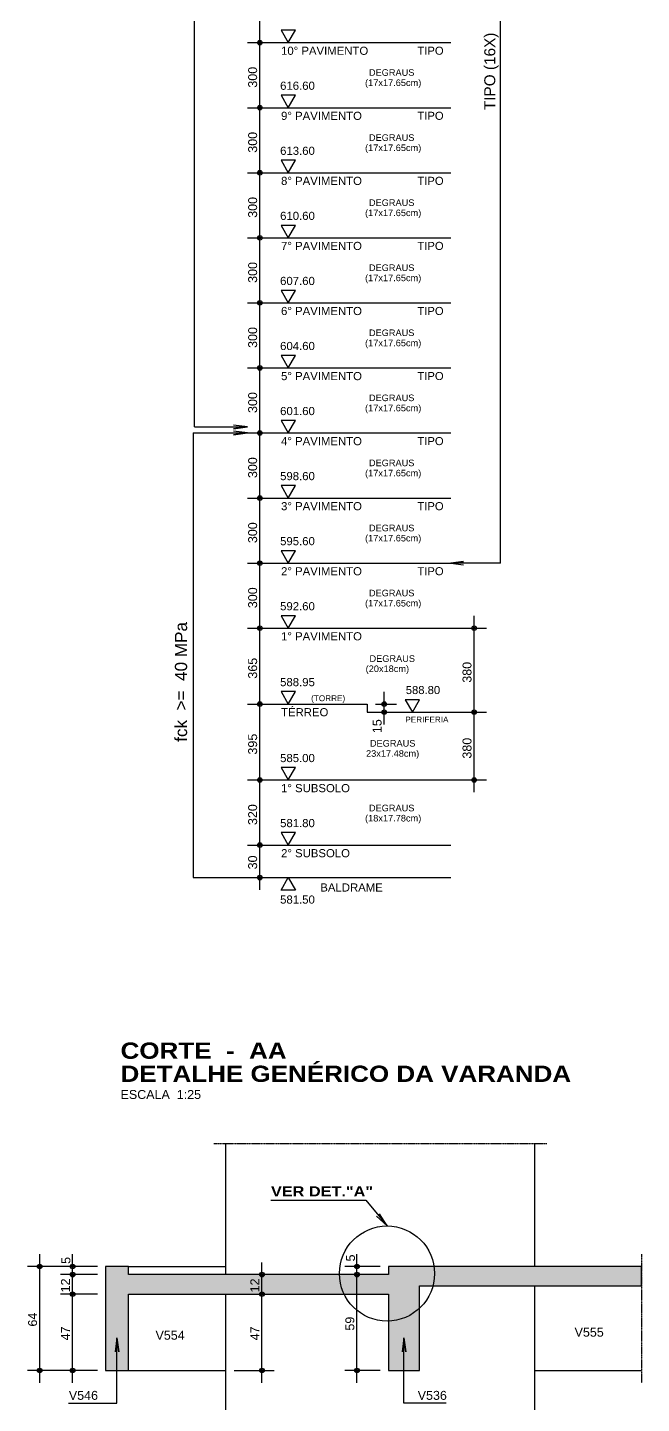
# Model space of a CAD drawing. Extents: x 0 to 7795, y 0 to 4205.
# Drawn here: x 5963 to 6718, y 1479 to 3171 of the extents above; entities that cross this region are included whole.
import ezdxf

# ---------------------------------------------------------------- set-up
doc = ezdxf.new("R2010")
doc.units = 0
doc.header["$MEASUREMENT"] = 0
doc.linetypes.add('ESTILO_TQS_0007', pattern=[2.1, 1.5, -0.2, 0.2, -0.2])
for name, color, linetype in [('MTH-14', 2, 'CONTINUOUS'), ('MTH-224', 4, 'CONTINUOUS'), ('MTH-230', 1, 'CONTINUOUS'), ('MTH-COTAS7', 31, 'CONTINUOUS'), ('MTH-EIXO-217', 8, 'CONTINUOUS'), ('MTH-FACE-VIGA', 7, 'CONTINUOUS'), ('MTH-LINHA-CORTE', 5, 'CONTINUOUS'), ('MTH-SIMB_COTA', 3, 'CONTINUOUS'), ('MTH-SOMBRA21', 150, 'CONTINUOUS'), ('MTH-TXT', 4, 'CONTINUOUS'), ('MTH-TXT-NEGRITO', 5, 'CONTINUOUS'), ('MTH-TXT-NOTAS', 3, 'CONTINUOUS')]:
    doc.layers.add(name, color=color, linetype=linetype)
doc.styles.add('TQS_ARIAL', font='arial.ttf')
doc.styles.add('TQS_ARIAL_BLACK', font='ariblk.ttf')

msp = doc.modelspace()

# ---------------------------------------------------------------- linework, layer by layer
at = {"layer": 'MTH-224', "linetype": 'Continuous'}
for points in [[(6274.73971, 3167.828223), (6283.572714, 3152.529753), (6292.404838, 3167.828223), (6274.73971, 3167.828223)], [(6274.73971, 3087.828223), (6283.572714, 3072.529753), (6292.404838, 3087.828223), (6274.73971, 3087.828223)], [(6274.73971, 3007.828223), (6283.572714, 2992.529753), (6292.404838, 3007.828223), (6274.73971, 3007.828223)], [(6274.73971, 2927.828223), (6283.572714, 2912.529753), (6292.404838, 2927.828223), (6274.73971, 2927.828223)], [(6274.73971, 2847.828223), (6283.572714, 2832.529753), (6292.404838, 2847.828223), (6274.73971, 2847.828223)], [(6274.73971, 2767.828223), (6283.572714, 2752.529753), (6292.404838, 2767.828223), (6274.73971, 2767.828223)], [(6274.73971, 2687.828223), (6283.572714, 2672.529753), (6292.404838, 2687.828223), (6274.73971, 2687.828223)], [(6274.73971, 2607.828223), (6283.572714, 2592.529753), (6292.404838, 2607.828223), (6274.73971, 2607.828223)], [(6274.73971, 2527.828223), (6283.572714, 2512.529753), (6292.404838, 2527.828223), (6274.73971, 2527.828223)], [(6274.73971, 2447.828223), (6283.572714, 2432.529753), (6292.404838, 2447.828223), (6274.73971, 2447.828223)], [(6274.73971, 2354.49489), (6283.572714, 2339.19642), (6292.404838, 2354.49489), (6274.73971, 2354.49489)], [(6427.470759, 2344.49642), (6436.304646, 2329.19642), (6445.137653, 2344.49642), (6427.470759, 2344.49642)], [(6274.73971, 2261.161557), (6283.572714, 2245.863087), (6292.404838, 2261.161557), (6274.73971, 2261.161557)], [(6274.73971, 2181.161557), (6283.572714, 2165.863087), (6292.404838, 2181.161557), (6274.73971, 2181.161557)], [(6274.73971, 2110.564617), (6283.572714, 2125.863087), (6292.404838, 2110.564617), (6274.73971, 2110.564617)]]:
    msp.add_lwpolyline(points, dxfattribs=at)
at = {"layer": 'MTH-230', "linetype": 'Continuous'}
for p, q in [((6233.572714, 3152.529753), (6483.572714, 3152.529753)), ((6233.572714, 3072.529753), (6483.572714, 3072.529753)), ((6233.572714, 2992.529753), (6483.572714, 2992.529753)), ((6233.572714, 2912.529753), (6483.572714, 2912.529753)), ((6233.572714, 2832.529753), (6483.572714, 2832.529753)), ((6233.572714, 2752.529753), (6483.572714, 2752.529753)), ((6233.572714, 2672.529753), (6483.572714, 2672.529753)), ((6233.572714, 2592.529753), (6483.572714, 2592.529753)), ((6233.572714, 2512.529753), (6483.572714, 2512.529753)), ((6233.572714, 2432.529753), (6527.306267, 2432.529753)), ((6233.572714, 2339.19642), (6380.762506, 2339.19642)), ((6380.762506, 2339.19642), (6380.762506, 2329.19642)), ((6380.762506, 2329.19642), (6527.306267, 2329.19642)), ((6233.572714, 2245.863087), (6527.306267, 2245.863087)), ((6233.572714, 2165.863087), (6483.572714, 2165.863087)), ((6233.572714, 2125.863087), (6483.572714, 2125.863087))]:
    msp.add_line(p, q, dxfattribs=at)
msp.add_circle((6405.085395, 1639.022757), 58.482482, dxfattribs=at)
at = {"layer": 'MTH-COTAS7', "linetype": 'Continuous'}
for p, q in [((6168.403592, 2679.967687), (6168.403592, 3952.529753)), ((6544.692773, 2512.529753), (6544.692773, 3712.529753)), ((6248.572714, 3137.529753), (6248.572714, 3247.529753)), ((6248.572714, 3057.529753), (6248.572714, 3167.529753)), ((6243.572714, 3152.529753), (6263.572714, 3152.529753)), ((6243.572714, 3152.529753), (6263.572714, 3152.529753)), ((6248.572714, 2977.529753), (6248.572714, 3087.529753)), ((6243.572714, 3072.529753), (6263.572714, 3072.529753)), ((6243.572714, 3072.529753), (6263.572714, 3072.529753)), ((6248.572714, 2897.529753), (6248.572714, 3007.529753)), ((6243.572714, 2992.529753), (6263.572714, 2992.529753)), ((6243.572714, 2992.529753), (6263.572714, 2992.529753)), ((6248.572714, 2817.529753), (6248.572714, 2927.529753)), ((6243.572714, 2912.529753), (6263.572714, 2912.529753)), ((6243.572714, 2912.529753), (6263.572714, 2912.529753)), ((6248.572714, 2737.529753), (6248.572714, 2847.529753)), ((6243.572714, 2832.529753), (6263.572714, 2832.529753)), ((6243.572714, 2832.529753), (6263.572714, 2832.529753)), ((6248.572714, 2657.529753), (6248.572714, 2767.529753)), ((6243.572714, 2752.529753), (6263.572714, 2752.529753)), ((6243.572714, 2752.529753), (6263.572714, 2752.529753)), ((6168.395234, 2679.967687), (6233.569852, 2679.967687)), ((6233.570565, 2672.529942), (6216.175074, 2674.820883)), ((6233.569136, 2679.967781), (6216.217574, 2682.252937)), ((6233.569136, 2679.967781), (6216.217574, 2677.682625)), ((6216.217574, 2677.682625), (6233.569136, 2679.967781)), ((6216.220738, 2677.682853), (6233.570565, 2679.967781)), ((6248.572714, 2577.529753), (6248.572714, 2687.529753)), ((6166.549758, 2672.529942), (6233.570565, 2672.529942)), ((6166.557892, 2672.529942), (6166.557892, 2125.863181)), ((6233.570565, 2672.529942), (6216.175074, 2670.239001)), ((6216.175074, 2670.239001), (6233.570565, 2672.529942)), ((6216.178246, 2670.23923), (6233.571997, 2672.529942)), ((6243.572714, 2672.529753), (6263.572714, 2672.529753)), ((6243.572714, 2672.529753), (6263.572714, 2672.529753)), ((6248.572714, 2497.529753), (6248.572714, 2607.529753)), ((6243.572714, 2592.529753), (6263.572714, 2592.529753)), ((6243.572714, 2592.529753), (6263.572714, 2592.529753)), ((6248.572714, 2417.529753), (6248.572714, 2527.529753)), ((6243.572714, 2512.529753), (6263.572714, 2512.529753)), ((6243.572714, 2512.529753), (6263.572714, 2512.529753)), ((6248.572714, 2324.19642), (6248.572714, 2447.529753)), ((6512.306267, 2314.19642), (6512.306267, 2447.529753)), ((6243.572714, 2432.529753), (6263.572714, 2432.529753)), ((6243.572714, 2432.529753), (6263.572714, 2432.529753)), ((6507.306267, 2432.529753), (6527.306267, 2432.529753)), ((6248.572714, 2230.863087), (6248.572714, 2354.19642)), ((6401.663546, 2314.19642), (6401.663546, 2354.19642)), ((6243.572714, 2339.19642), (6263.572714, 2339.19642)), ((6243.572714, 2339.19642), (6263.572714, 2339.19642)), ((6390.762506, 2339.19642), (6416.663546, 2339.19642)), ((6512.306267, 2230.863087), (6512.306267, 2344.19642)), ((6390.762506, 2329.19642), (6416.663546, 2329.19642)), ((6505.103374, 2329.19642), (6527.306267, 2329.19642)), ((6515.103374, 2329.19642), (6527.306267, 2329.19642)), ((6248.572714, 2150.863087), (6248.572714, 2260.863087)), ((6243.572714, 2245.863087), (6263.572714, 2245.863087)), ((6243.572714, 2245.863087), (6263.572714, 2245.863087)), ((6507.306267, 2245.863087), (6527.306267, 2245.863087)), ((6243.572714, 2165.863087), (6263.572714, 2165.863087)), ((6243.572714, 2165.863087), (6263.572714, 2165.863087)), ((6248.572714, 2110.863087), (6248.572714, 2180.863087)), ((6166.557892, 2125.863181), (6233.571997, 2125.863181)), ((6243.572714, 2125.863087), (6263.572714, 2125.863087)), ((5977.796975, 1504.706644), (5977.796975, 1662.706644)), ((6018.273389, 1622.706644), (6018.273389, 1662.706644)), ((6368.151208, 1622.706644), (6368.151208, 1662.706644)), ((6038.867915, 1647.706644), (5962.796975, 1647.706644)), ((6048.867915, 1647.706644), (6003.273389, 1647.706644)), ((6018.273389, 1598.706644), (6018.273389, 1652.706644)), ((6251.259537, 1598.706644), (6251.259537, 1652.706644)), ((6396.867919, 1647.706644), (6353.151208, 1647.706644)), ((6368.151208, 1504.706644), (6368.151208, 1652.706644)), ((6048.867915, 1637.706644), (6003.273389, 1637.706644)), ((6048.867915, 1637.706644), (6003.273389, 1637.706644)), ((6018.273389, 1504.706644), (6018.273389, 1628.706644)), ((6267.368416, 1637.706644), (6236.259537, 1637.706644)), ((6251.259537, 1504.706644), (6251.259537, 1628.706644)), ((6396.867919, 1637.706644), (6353.151208, 1637.706644)), ((6396.867919, 1637.706644), (6353.151208, 1637.706644)), ((6048.867915, 1613.706644), (6003.273389, 1613.706644)), ((6048.867915, 1613.706644), (6003.273389, 1613.706644)), ((6256.867917, 1613.706644), (6266.259537, 1613.706644)), ((6256.867917, 1613.706644), (6266.259537, 1613.706644)), ((6038.867915, 1519.706644), (5962.796975, 1519.706644)), ((6048.867915, 1519.706644), (6003.273389, 1519.706644)), ((6216.867919, 1519.706644), (6266.259537, 1519.706644)), ((6396.867919, 1519.706644), (6353.151208, 1519.706644))]:
    msp.add_line(p, q, dxfattribs=at)
for points in [[(6544.692553, 2512.529753), (6483.572714, 2512.529753), (6499.18797, 2514.585541), (6483.572714, 2512.529753), (6499.18797, 2510.473966)], [(6262.032596, 1729.261452), (6379.204989, 1729.261452), (6405.085395, 1697.505239), (6392.353761, 1709.511716), (6405.085395, 1697.505239), (6395.895086, 1712.397795)], [(6013.072196, 1479.706644), (6072.867915, 1479.706644), (6072.867915, 1559.944382), (6075.152123, 1542.594096), (6072.867915, 1559.944382), (6070.583706, 1542.594096)], [(6477.985389, 1479.706644), (6425.867919, 1479.706644), (6425.867919, 1559.944382), (6428.152127, 1542.594096), (6425.867919, 1559.944382), (6423.58371, 1542.594096)]]:
    msp.add_lwpolyline(points, dxfattribs=at)
at = {"layer": 'MTH-EIXO-217', "linetype": 'ESTILO_TQS_0007'}
for p, q in [((6601.867919, 1798.320095), (6191.867919, 1798.320095)), ((6718.168098, 1662.706644), (6718.168098, 1504.706644))]:
    msp.add_line(p, q, dxfattribs=at)
at = {"layer": 'MTH-FACE-VIGA', "linetype": 'Continuous'}
for p, q in [((6206.867919, 1637.706644), (6206.867919, 1798.320095)), ((6586.867919, 1647.706644), (6586.867919, 1798.320095)), ((6086.867915, 1647.706644), (6206.867919, 1647.706644)), ((6206.867919, 1395.267866), (6206.867919, 1613.706644)), ((6586.867919, 1395.267866), (6586.867919, 1623.706644)), ((6086.867915, 1519.706644), (6206.867919, 1519.706644)), ((6586.867919, 1519.706644), (6718.168098, 1519.706644))]:
    msp.add_line(p, q, dxfattribs=at)
at = {"layer": 'MTH-LINHA-CORTE', "linetype": 'Continuous'}
msp.add_lwpolyline([(6718.168098, 1647.706644), (6406.867919, 1647.706644), (6406.867919, 1637.706644), (6086.867915, 1637.706644), (6086.867915, 1647.706644), (6058.867915, 1647.706644), (6058.867915, 1519.706644), (6086.867915, 1519.706644), (6086.867915, 1613.706644), (6406.867919, 1613.706644), (6406.867919, 1519.706644), (6444.867919, 1519.706644), (6444.867919, 1623.706644), (6718.168098, 1623.706644), (6718.168098, 1647.706644)], dxfattribs=at)
at = {"layer": 'MTH-SIMB_COTA', "linetype": 'Continuous'}
for centre, radius in [((6248.572714, 3152.529753), 2.8), ((6248.572714, 3152.529753), 2.8), ((6248.572714, 3152.529753), 1.4), ((6248.572714, 3152.529753), 1.4), ((6248.572714, 3072.529753), 2.8), ((6248.572714, 3072.529753), 2.8), ((6248.572714, 3072.529753), 1.4), ((6248.572714, 3072.529753), 1.4), ((6248.572714, 2992.529753), 2.8), ((6248.572714, 2992.529753), 2.8), ((6248.572714, 2992.529753), 1.4), ((6248.572714, 2992.529753), 1.4), ((6248.572714, 2912.529753), 2.8), ((6248.572714, 2912.529753), 2.8), ((6248.572714, 2912.529753), 1.4), ((6248.572714, 2912.529753), 1.4), ((6248.572714, 2832.529753), 2.8), ((6248.572714, 2832.529753), 2.8), ((6248.572714, 2832.529753), 1.4), ((6248.572714, 2832.529753), 1.4), ((6248.572714, 2752.529753), 2.8), ((6248.572714, 2752.529753), 2.8), ((6248.572714, 2752.529753), 1.4), ((6248.572714, 2752.529753), 1.4), ((6248.572714, 2672.529753), 2.8), ((6248.572714, 2672.529753), 2.8), ((6248.572714, 2672.529753), 1.4), ((6248.572714, 2672.529753), 1.4), ((6248.572714, 2592.529753), 2.8), ((6248.572714, 2592.529753), 2.8), ((6248.572714, 2592.529753), 1.4), ((6248.572714, 2592.529753), 1.4), ((6248.572714, 2512.529753), 2.8), ((6248.572714, 2512.529753), 2.8), ((6248.572714, 2512.529753), 1.4), ((6248.572714, 2512.529753), 1.4), ((6248.572714, 2432.529753), 2.8), ((6248.572714, 2432.529753), 2.8), ((6248.572714, 2432.529753), 1.4), ((6248.572714, 2432.529753), 1.4), ((6512.306267, 2432.529753), 2.8), ((6512.306267, 2432.529753), 1.4), ((6248.572714, 2339.19642), 2.8), ((6248.572714, 2339.19642), 2.8), ((6248.572714, 2339.19642), 1.4), ((6248.572714, 2339.19642), 1.4), ((6401.663546, 2339.19642), 2.8), ((6401.663546, 2339.19642), 1.4), ((6401.663546, 2329.19642), 2.8), ((6401.663546, 2329.19642), 1.4), ((6512.306267, 2329.19642), 2.8), ((6512.306267, 2329.19642), 2.8), ((6512.306267, 2329.19642), 1.4), ((6512.306267, 2329.19642), 1.4), ((6248.572714, 2245.863087), 2.8), ((6248.572714, 2245.863087), 2.8), ((6248.572714, 2245.863087), 1.4), ((6248.572714, 2245.863087), 1.4), ((6512.306267, 2245.863087), 2.8), ((6512.306267, 2245.863087), 1.4), ((6248.572714, 2165.863087), 2.8), ((6248.572714, 2165.863087), 2.8), ((6248.572714, 2165.863087), 1.4), ((6248.572714, 2165.863087), 1.4), ((6248.572714, 2125.863087), 2.8), ((6248.572714, 2125.863087), 1.4), ((5977.796975, 1647.706644), 2.8), ((5977.796975, 1647.706644), 1.4), ((6018.273389, 1647.706644), 2.8), ((6018.273389, 1647.706644), 1.4), ((6368.151208, 1647.706644), 2.8), ((6368.151208, 1647.706644), 1.4), ((6018.273389, 1637.706644), 2.8), ((6018.273389, 1637.706644), 2.8), ((6018.273389, 1637.706644), 1.4), ((6018.273389, 1637.706644), 1.4), ((6251.259537, 1637.706644), 2.8), ((6251.259537, 1637.706644), 1.4), ((6368.151208, 1637.706644), 2.8), ((6368.151208, 1637.706644), 2.8), ((6368.151208, 1637.706644), 1.4), ((6368.151208, 1637.706644), 1.4), ((6018.273389, 1613.706644), 2.8), ((6018.273389, 1613.706644), 2.8), ((6018.273389, 1613.706644), 1.4), ((6018.273389, 1613.706644), 1.4), ((6251.259537, 1613.706644), 2.8), ((6251.259537, 1613.706644), 2.8), ((6251.259537, 1613.706644), 1.4), ((6251.259537, 1613.706644), 1.4), ((5977.796975, 1519.706644), 2.8), ((5977.796975, 1519.706644), 1.4), ((6018.273389, 1519.706644), 2.8), ((6018.273389, 1519.706644), 1.4), ((6251.259537, 1519.706644), 2.8), ((6251.259537, 1519.706644), 1.4), ((6368.151208, 1519.706644), 2.8), ((6368.151208, 1519.706644), 1.4)]:
    msp.add_circle(centre, radius, dxfattribs=at)
at = {"layer": 'MTH-SOMBRA21', "linetype": 'Continuous'}
for points in [[(6086.867915, 1613.706644), (6086.867915, 1647.706644), (6058.867915, 1647.706644)], [(6058.867915, 1519.706644), (6086.867915, 1519.706644), (6058.867915, 1647.706644)], [(6086.867915, 1519.706644), (6086.867915, 1613.706644), (6058.867915, 1647.706644)], [(6086.867915, 1637.706644), (6086.867915, 1647.706644), (6086.867915, 1613.706644)], [(6718.168098, 1647.706644), (6406.867919, 1647.706644), (6444.867919, 1623.706644)], [(6444.867919, 1623.706644), (6406.867919, 1647.706644), (6444.867919, 1519.706644)], [(6406.867919, 1647.706644), (6406.867919, 1637.706644), (6444.867919, 1519.706644)], [(6718.168098, 1623.706644), (6718.168098, 1647.706644), (6444.867919, 1623.706644)], [(6406.867919, 1637.706644), (6086.867915, 1637.706644), (6406.867919, 1613.706644)], [(6406.867919, 1613.706644), (6086.867915, 1637.706644), (6086.867915, 1613.706644)], [(6444.867919, 1519.706644), (6406.867919, 1637.706644), (6406.867919, 1613.706644)], [(6406.867919, 1613.706644), (6406.867919, 1519.706644), (6444.867919, 1519.706644)]]:
    msp.add_solid(points, dxfattribs=at)

# ---------------------------------------------------------------- texts
at = {"layer": 'MTH-14', "linetype": 'Continuous', "style": 'TQS_ARIAL'}
for s, height, p in [('DEGRAUS', 8.099192, (6382.832836, 3111.711323)), ('(17x17.65cm)', 8.1, (6378.077555, 3099.19831)), ('DEGRAUS', 8.099192, (6382.832836, 3031.711323)), ('(17x17.65cm)', 8.1, (6378.077555, 3019.19831)), ('(17x17.65cm)', 8.1, (6378.077555, 2939.19831)), ('DEGRAUS', 8.099192, (6382.832836, 2951.711323)), ('DEGRAUS', 8.099192, (6382.832836, 2871.711323)), ('(17x17.65cm)', 8.1, (6378.077555, 2859.19831)), ('DEGRAUS', 8.099192, (6382.832836, 2791.711323)), ('(17x17.65cm)', 8.1, (6378.077555, 2779.19831)), ('(17x17.65cm)', 8.1, (6378.077555, 2699.19831)), ('DEGRAUS', 8.099192, (6382.832836, 2711.711323)), ('DEGRAUS', 8.099192, (6382.832836, 2631.711323)), ('(17x17.65cm)', 8.1, (6378.077555, 2619.19831)), ('DEGRAUS', 8.099192, (6382.832836, 2551.711323)), ('(17x17.65cm)', 8.1, (6378.077555, 2539.19831)), ('DEGRAUS', 8.099192, (6382.832836, 2471.711323)), ('(17x17.65cm)', 8.1, (6378.077555, 2459.19831)), ('(20x18cm)', 8.1, (6378.81721, 2378.575914)), ('DEGRAUS', 8.099192, (6383.572491, 2391.088927)), ('(TORRE)', 7.2, (6311.748859, 2342.807779)), ('PERIFERIA', 7.2, (6427.63188, 2316.563337)), ('DEGRAUS', 8.099192, (6384.048216, 2286.917613)), ('23x17.48cm)', 8.1, (6379.292935, 2274.4046)), ('(18x17.78cm)', 8.1, (6378.077555, 2194.85315)), ('DEGRAUS', 8.099192, (6382.832836, 2207.366163))]:
    msp.add_text(s, height=height, dxfattribs=at).set_placement(p)
at = {"layer": 'MTH-COTAS7', "linetype": 'Continuous', "style": 'TQS_ARIAL'}
for p in [(6442.467508, 3137.630743), (6442.467508, 3057.630743), (6442.467508, 2977.630743), (6442.467508, 2897.630743), (6442.467508, 2817.630743), (6442.467508, 2737.630743), (6442.467508, 2657.630743), (6442.467508, 2577.630743), (6442.467508, 2497.630743)]:
    msp.add_text('TIPO', height=9.89901, dxfattribs=at).set_placement(p)
for s, p in [('300', (6245.272714, 3097.129753)), ('300', (6245.272714, 3017.129753)), ('300', (6245.272714, 2937.129753)), ('300', (6245.272714, 2857.129753)), ('300', (6245.272714, 2777.129753)), ('300', (6245.272714, 2697.129753)), ('300', (6245.272714, 2617.129753)), ('300', (6245.272714, 2537.129753)), ('300', (6245.272714, 2457.129753)), ('365', (6245.272714, 2370.463087)), ('380', (6509.006267, 2365.463087)), ('15', (6398.363546, 2303.529757)), ('395', (6245.272714, 2277.129753)), ('380', (6509.006267, 2272.129753)), ('320', (6245.272714, 2190.463087)), ('30', (6245.272714, 2135.963087)), ('5', (6015.541284, 1650.854642)), ('5', (6365.622189, 1653.86075)), ('12', (6014.973389, 1615.806644)), ('12', (6247.959537, 1615.806644)), ('64', (5974.496975, 1573.806644)), ('59', (6364.851208, 1568.806644)), ('47', (6014.973389, 1556.806644)), ('47', (6247.959537, 1556.806644))]:
    msp.add_text(s, height=11, rotation=90, dxfattribs=at).set_placement(p)
at = {"layer": 'MTH-TXT', "linetype": 'Continuous', "style": 'TQS_ARIAL'}
for s, height, rotation, p in [('TIPO (16X)', 13.5, 90, (6538.256307, 3069.498091)), ('fck  >=  40 MPa', 15.05, 90, (6159.13777, 2292.873585)), ('V554', 11, 360, (6120.290569, 1557.603551)), ('V555', 11, 360, (6635.859521, 1561.363347)), ('V546', 11, 360, (6013.660889, 1483.706644)), ('V536', 11, 360, (6442.840358, 1483.706644))]:
    msp.add_text(s, height=height, rotation=rotation, dxfattribs=at).set_placement(p)
for s, height, p in [('616.60', 10, (6273.572714, 3094.529753)), ('613.60', 10, (6273.572714, 3014.529753)), ('610.60', 10, (6273.572714, 2934.529753)), ('607.60', 10, (6273.572714, 2854.529753)), ('604.60', 10, (6273.572714, 2774.529753)), ('601.60', 10, (6273.572714, 2694.529753)), ('598.60', 10, (6273.572714, 2614.529753)), ('595.60', 10, (6273.572714, 2534.529753)), ('592.60', 10, (6273.572714, 2454.529753)), ('588.95', 10, (6273.572714, 2361.19642)), ('588.80', 9.9, (6428.163337, 2351.516903)), ('585.00', 10, (6273.572714, 2267.863087)), ('581.80', 10, (6273.572714, 2187.863087)), ('581.50', 10, (6273.572714, 2093.863087))]:
    msp.add_text(s, height=height, dxfattribs=at).set_placement(p)
at = {"layer": 'MTH-TXT-NEGRITO', "linetype": 'Continuous', "style": 'TQS_ARIAL_BLACK'}
for s, height, p in [('CORTE  -  AA', 20, (6077.267429, 1903.085045)), ('DETALHE GENÉRICO DA VARANDA', 20, (6077.267429, 1874.653882)), ('VER DET."A"', 12.5, (6262.350924, 1733.791243))]:
    msp.add_text(s, height=height, dxfattribs=at).set_placement(p)
at = {"layer": 'MTH-TXT-NOTAS', "linetype": 'Continuous', "style": 'TQS_ARIAL'}
for s, height, p in [('10%%d PAVIMENTO', 10, (6274.73971, 3137.529753)), ('9%%d PAVIMENTO', 10, (6274.73971, 3057.529753)), ('8%%d PAVIMENTO', 10, (6274.73971, 2977.529753)), ('7%%d PAVIMENTO', 10, (6274.73971, 2897.529753)), ('6%%d PAVIMENTO', 10, (6274.73971, 2817.529753)), ('5%%d PAVIMENTO', 10, (6274.73971, 2737.529753)), ('4%%d PAVIMENTO', 10, (6274.73971, 2657.529753)), ('3%%d PAVIMENTO', 10, (6274.73971, 2577.529753)), ('2%%d PAVIMENTO', 10, (6274.73971, 2497.529753)), ('1%%d PAVIMENTO', 10, (6274.73971, 2417.529753)), ('TÉRREO', 10, (6274.73971, 2324.19642)), ('1%%d SUBSOLO', 10, (6274.73971, 2230.863087)), ('2%%d SUBSOLO', 10, (6274.73971, 2150.863087)), ('BALDRAME', 10, (6323.029566, 2108.716871)), ('ESCALA  1:25', 11, (6077.267429, 1853.653882))]:
    msp.add_text(s, height=height, dxfattribs=at).set_placement(p)

doc.saveas('drawing.dxf')
